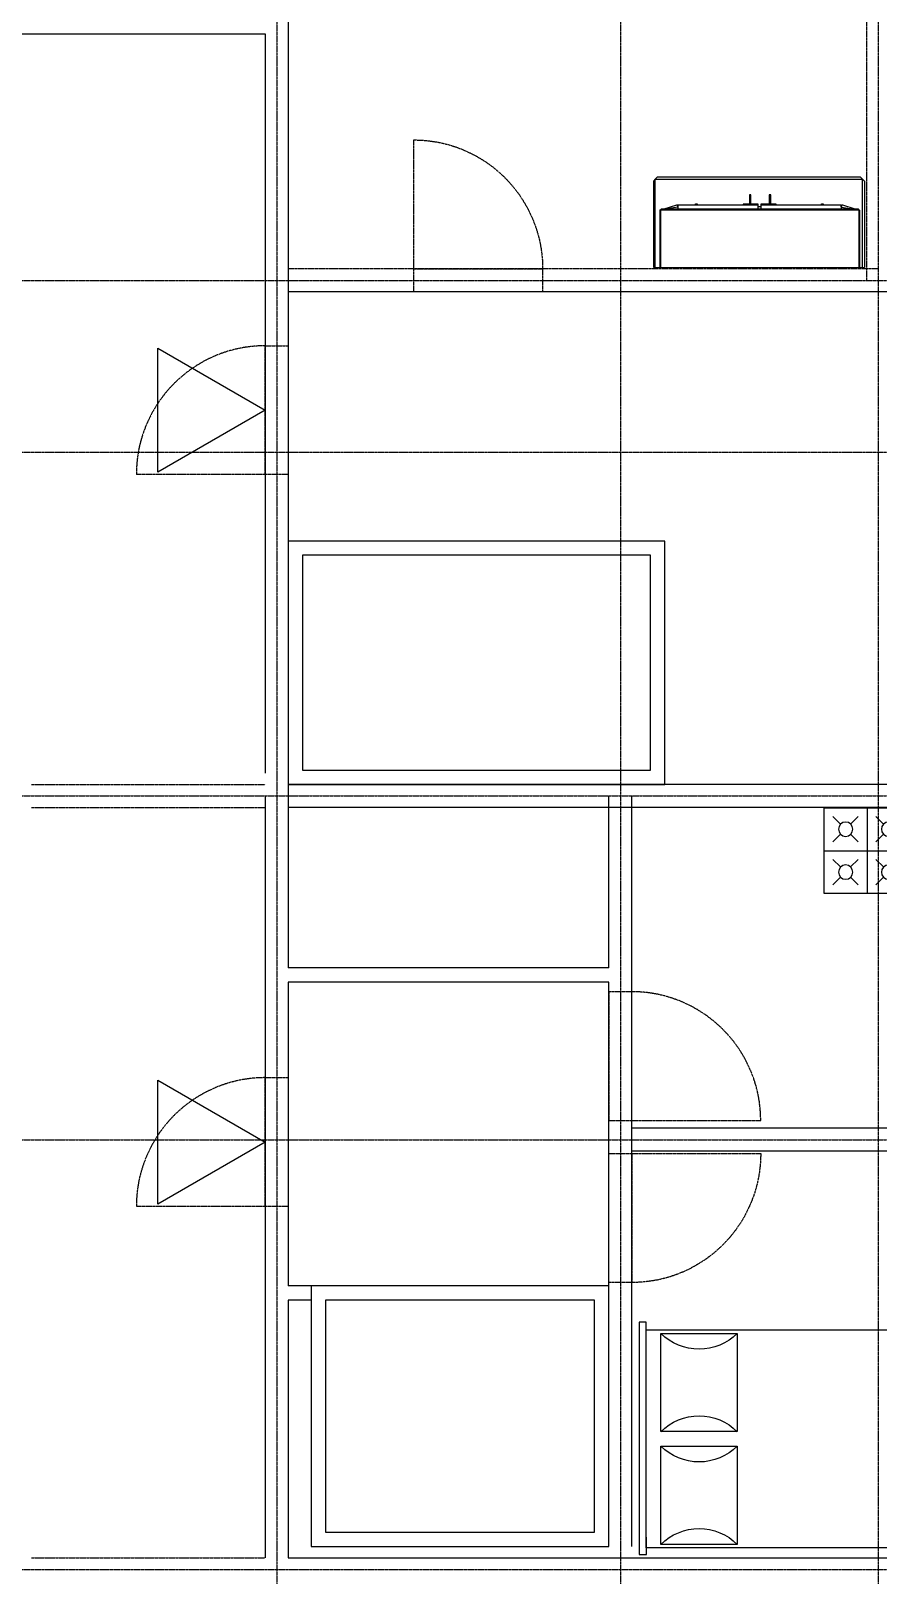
# Model space of a CAD drawing. Header units: millimetres. Extents: x -10810 to 173005, y -5940 to 37270.
# Drawn here: x 16341 to 22257, y 18257 to 29038 of the extents above; entities that cross this region are included whole.
import ezdxf

# ---------------------------------------------------------------- set-up
doc = ezdxf.new("R2010")
doc.units = ezdxf.units.MM
doc.linetypes.add('Штрих-пунктир', pattern=[24, 20, -1.5, 1, -1.5])
for name, color, linetype in [('Двери', 100, 'Continuous'), ('Мебель', 130, 'Continuous'), ('Оси 2', 240, 'Continuous'), ('Стены', 40, 'Continuous')]:
    doc.layers.add(name, color=color, linetype=linetype)

# ---------------------------------------------------------------- blocks, each defined once
blk = doc.blocks.new('ms_27')
for p, q in [((0, 0), (1474, 2)), ((0, -602), (0, 0)), ((13, 0), (13, -616)), ((45, -398), (45, 0)), ((49, -402), (49, 0)), ((1435, -402), (1435, 2)), ((1439, -398), (1439, 2)), ((1439, 2), (1439, -399)), ((1460, 2), (1460, -616)), ((1474, -602), (1474, 2)), ((45, -399), (45, -398)), ((45, -398), (49, -402)), ((49, -402), (45, -399)), ((53, -406), (49, -402)), ((49, -402), (49, -402)), ((53, -406), (49, -402)), ((49, -402), (49, -402)), ((49, -402), (1435, -402)), ((74, -406), (53, -406)), ((1431, -406), (53, -406)), ((160, -435), (73, -406)), ((171, -421), (79, -406)), ((171, -421), (167, -435)), ((170, -428), (169, -428)), ((170, -419), (170, -406)), ((170, -434), (170, -423)), ((170, -423), (170, -423)), ((171, -419), (171, -421)), ((750, -406), (732, -406)), ((750, -406), (732, -406)), ((732, -406), (732, -434)), ((750, -422), (732, -422)), ((750, -434), (750, -406)), ((1311, -421), (1404, -406)), ((1311, -421), (1311, -420)), ((1315, -435), (1311, -421)), ((1312, -420), (1312, -406)), ((1312, -423), (1312, -423)), ((1312, -423), (1312, -434)), ((1313, -428), (1312, -428)), ((1409, -406), (1323, -435)), ((1431, -406), (1408, -406)), ((1435, -402), (1431, -406)), ((1435, -402), (1431, -406)), ((1435, -402), (1439, -398)), ((1439, -399), (1435, -402)), ((1435, -402), (1435, -402)), ((1435, -402), (1435, -402)), ((167, -435), (160, -435)), ((732, -434), (170, -434)), ((289, -438), (289, -434)), ((293, -442), (289, -438)), ((289, -438), (309, -438)), ((305, -442), (293, -442)), ((309, -438), (305, -442)), ((309, -438), (309, -434)), ((627, -441), (627, -434)), ((732, -441), (627, -441)), ((670, -507), (670, -441)), ((681, -507), (670, -507)), ((681, -441), (681, -476)), ((681, -476), (681, -507)), ((732, -434), (732, -441)), ((750, -441), (750, -434)), ((1312, -434), (750, -434)), ((856, -441), (750, -441)), ((808, -507), (808, -441)), ((820, -507), (808, -507)), ((820, -441), (820, -476)), ((820, -476), (820, -507)), ((856, -434), (856, -441)), ((1170, -438), (1170, -434)), ((1174, -442), (1170, -438)), ((1170, -438), (1190, -438)), ((1186, -442), (1174, -442)), ((1190, -438), (1186, -442)), ((1190, -438), (1190, -434)), ((1323, -435), (1315, -435)), ((13, -616), (0, -602)), ((26, -629), (13, -616)), ((13, -616), (1460, -616)), ((1447, -629), (26, -629)), ((1460, -616), (1447, -629)), ((1460, -616), (1474, -602))]:
    blk.add_line(p, q)
blk = doc.blocks.new('MKICHA2')
at = {"layer": 'Мебель'}
for p, q in [((-2753, 0), (-2753, -600)), ((-1853, 0), (-2753, 0)), ((-1853, -600), (-1853, 0)), ((-185, -2), (-785, -2)), ((-785, -2), (-785, -602)), ((-723, -63), (-670, -116)), ((-599, -116), (-546, -63)), ((-485, -2), (-485, -602)), ((-370, -116), (-423, -63)), ((-299, -116), (-246, -63)), ((-185, -602), (-185, -2)), ((-723, -240), (-670, -187)), ((-599, -187), (-546, -240)), ((-423, -240), (-370, -187)), ((-246, -240), (-299, -187)), ((-185, -302), (-785, -302)), ((-723, -363), (-670, -416)), ((-599, -416), (-546, -363)), ((-370, -416), (-423, -363)), ((-299, -416), (-246, -363)), ((-723, -540), (-670, -487)), ((-599, -487), (-546, -540)), ((-423, -540), (-370, -487)), ((-246, -540), (-299, -487)), ((-2753, -600), (-1853, -600)), ((-785, -602), (-185, -602))]:
    blk.add_line(p, q, dxfattribs=at)
at = {"layer": 'Мебель', "linetype": 'Continuous'}
for p, q in [((-2346, -88), (-1958, -88)), ((-2152, 0), (-2152, -348)), ((-2371, -483), (-2371, -113)), ((-1933, -113), (-1933, -483)), ((-2057, -238), (-2247, -238)), ((-1958, -508), (-2346, -508))]:
    blk.add_line(p, q, dxfattribs=at)
at = {"layer": 'Мебель'}
for points in [[(-3817, -601), (-3254, -601), (-3254, 0), (-3817, 0)], [(-3206, -601), (-2756, -601), (-2756, -1), (-3206, -1)], [(-1852, -601), (-952, -601), (-952, -1), (-1852, -1)]]:
    blk.add_lwpolyline(points, close=True, dxfattribs=at)
blk.add_lwpolyline([(-3817, -601), (-3565, -279), (-3510, -347), (-3254, 0)], dxfattribs=at)
for centre in [(-635, -152), (-335, -152), (-635, -452), (-335, -452)]:
    blk.add_circle(centre, 50, dxfattribs=at)
at = {"layer": 'Мебель', "linetype": 'Continuous'}
for centre, start, end in [((-2346, -113), 90, 180), ((-1958, -113), 0, 90), ((-2346, -483), 180, 270), ((-1958, -483), 270, 0)]:
    blk.add_arc(centre, 25, start, end, dxfattribs=at)
blk = doc.blocks.new('A$C165f3cd8')
at = {"layer": 'Двери', "linetype": 'Штрих-пунктир'}
blk.add_line((160, 0), (1060, 0), dxfattribs=at)
blk.add_lwpolyline([(0, 900), (0, 0), (160, 0), (160, 900)], close=True, dxfattribs=at)
blk.add_arc((160, 0), 900, 0, 90, dxfattribs=at)
blk = doc.blocks.new('m_14')
at = {"layer": 'Мебель'}
for p, q in [((-813, 2083), (-813, 2133)), ((-813, 2133), (809, 2133)), ((762, 2083), (-813, 2083)), ((-761, 2083), (-761, 45)), ((809, 2082), (686, 2082)), ((762, 45), (762, 2083)), ((809, 2133), (809, 2082)), ((-50, 1981), (-736, 1981)), ((-736, 1981), (-736, 1448)), ((-50, 1448), (-50, 1981)), ((738, 1981), (52, 1981)), ((52, 1981), (52, 1448)), ((738, 1448), (738, 1981)), ((-736, 1448), (-50, 1448)), ((52, 1448), (738, 1448)), ((812, 45), (-812, 45)), ((-812, 45), (-812, 0)), ((-812, 0), (812, 0)), ((-761, 45), (762, 45)), ((812, 0), (812, 45))]:
    blk.add_line(p, q, dxfattribs=at)
for centre, start, end in [((-1002, 1714), 0, 45), ((217, 1714), 135, 180), ((-215, 1714), 0, 45), ((1004, 1714), 135, 180), ((-1002, 1714), 315, 0), ((217, 1714), 180, 225), ((-215, 1714), 315, 0), ((1004, 1714), 180, 225)]:
    blk.add_arc(centre, 377, start, end, dxfattribs=at)
blk = doc.blocks.new('A$C119c8aa8')
at = {"layer": 'Двери', "linetype": 'Штрих-пунктир'}
blk.add_line((160, 0), (1060, 0), dxfattribs=at)
blk.add_lwpolyline([(0, 900), (0, 0), (160, 0), (160, 900)], close=True, dxfattribs=at)
blk.add_arc((160, 0), 900, 0, 90, dxfattribs=at)

msp = doc.modelspace()

# ---------------------------------------------------------------- linework, layer by layer
at = {"layer": 'Двери', "linetype": 'Штрих-пунктир'}
for p, q in [((17977.304, 25940), (17077.304, 25940)), ((17977.304, 20830), (17077.304, 20830))]:
    msp.add_line(p, q, dxfattribs=at)
at = {"layer": 'Двери'}
for points in [[(17977.304, 26390), (17227.304, 25956.987), (17227.304, 26823.013)], [(17977.304, 21280), (17227.304, 20846.987), (17227.304, 21713.013)]]:
    msp.add_lwpolyline(points, close=True, dxfattribs=at)
at = {"layer": 'Двери', "linetype": 'Штрих-пунктир'}
for points in [[(18137.304, 26840), (18137.304, 25940), (17977.304, 25940), (17977.304, 26840)], [(18137.304, 21730), (18137.304, 20830), (17977.304, 20830), (17977.304, 21730)]]:
    msp.add_lwpolyline(points, close=True, dxfattribs=at)
for centre in [(17977.304, 25940), (17977.304, 20830)]:
    msp.add_arc(centre, 900, 90, 180, dxfattribs=at)
at = {"layer": 'Оси 2', "linetype": 'Штрих-пунктир'}
for p, q in [((18057.304, 35270), (18057.304, -3940)), ((20457.304, 35270), (20457.304, 7416.76)), ((22257.304, 35270), (22257.304, -3940)), ((-8810, 27296.76), (33080, 27296.76)), ((-8810, 26096.76), (33080, 26096.76)), ((-8810, 23696.76), (33080, 23696.76)), ((-8810, 21296.76), (33080, 21296.76)), ((-8810, 18296.76), (33080, 18296.76))]:
    msp.add_line(p, q, dxfattribs=at)
at = {"layer": 'Стены', "linetype": 'Штрих-пунктир'}
for p, q in [((22177.304, 32016.76), (22177.304, 27296.76)), ((22257.304, 27376.76), (18137.304, 27376.76)), ((16344.171, 23776.76), (17977.304, 23776.76)), ((16344.171, 23616.76), (17977.304, 23616.76)), ((16344.171, 18376.76), (17977.304, 18376.76))]:
    msp.add_line(p, q, dxfattribs=at)
at = {"layer": 'Стены', "linetype": 'Continuous'}
for p, q in [((12137.304, 29016.76), (17977.304, 29016.76)), ((17977.304, 29016.76), (17977.304, 23856.76)), ((22337.304, 27216.76), (18137.304, 27216.76)), ((25512.352, 23776.76), (18137.304, 23776.76)), ((17977.304, 23696.76), (17977.304, 18376.76)), ((18137.304, 23696.76), (18137.304, 22496.76)), ((25512.352, 23616.76), (18137.304, 23616.76)), ((20377.304, 22496.76), (18137.304, 22496.76)), ((18137.304, 22396.76), (18137.304, 20276.76)), ((20377.304, 22396.76), (18137.304, 22396.76)), ((25512.352, 21376.76), (20537.304, 21376.76)), ((25512.352, 21216.76), (20537.304, 21216.76)), ((18297.304, 20276.76), (18137.304, 20276.76)), ((18137.304, 20176.76), (18137.304, 18376.76)), ((18297.304, 20176.76), (18137.304, 20176.76))]:
    msp.add_line(p, q, dxfattribs=at)
for points in [[(18137.304, 32016.76), (18137.304, 23696.76)], [(20377.304, 22496.76), (20377.304, 23696.76)], [(20537.304, 18456.76), (20537.304, 23696.76)], [(20377.304, 18456.76), (20377.304, 22396.76)], [(18137.304, 18376.76), (20707.304, 18376.76)], [(20707.304, 18376.76), (25512.352, 18376.76)]]:
    msp.add_lwpolyline(points, dxfattribs=at)
for points in [[(18137.304, 23776.76), (20767.304, 23776.76), (20767.304, 25476.76), (18137.304, 25476.76)], [(18237.304, 23876.76), (20667.304, 23876.76), (20667.304, 25376.76), (18237.304, 25376.76)], [(20377.304, 20276.76), (18297.304, 20276.76), (18297.304, 18456.76), (20377.304, 18456.76)], [(20277.304, 20176.76), (18397.304, 20176.76), (18397.304, 18556.76), (20277.304, 18556.76)]]:
    msp.add_lwpolyline(points, close=True, dxfattribs=at)

# ---------------------------------------------------------------- block references
at = {"layer": 'Двери', "linetype": 'Штрих-пунктир', "xscale": -1}
for name, p, rotation in [('A$C119c8aa8', (19014.608, 27216.76), 270), ('A$C165f3cd8', (20377.306, 21200.001), 180)]:
    msp.add_blockref(name, p, dxfattribs=dict(at, rotation=rotation))
at = {"layer": 'Двери', "linetype": 'Штрих-пунктир'}
msp.add_blockref('A$C165f3cd8', (20377.306, 21430), dxfattribs=at)
at = {"layer": 'Мебель', "color": 4, "xscale": -1}
for name, p, rotation in [('ms_27', (20688.3, 27387.535), 180), ('m_14', (22720.974, 19208.718), 90.00000000000007)]:
    msp.add_blockref(name, p, dxfattribs=dict(at, rotation=rotation))
msp.add_blockref('MKICHA2', (21695.435, 23616.76), dxfattribs=at)

doc.saveas('drawing.dxf')
